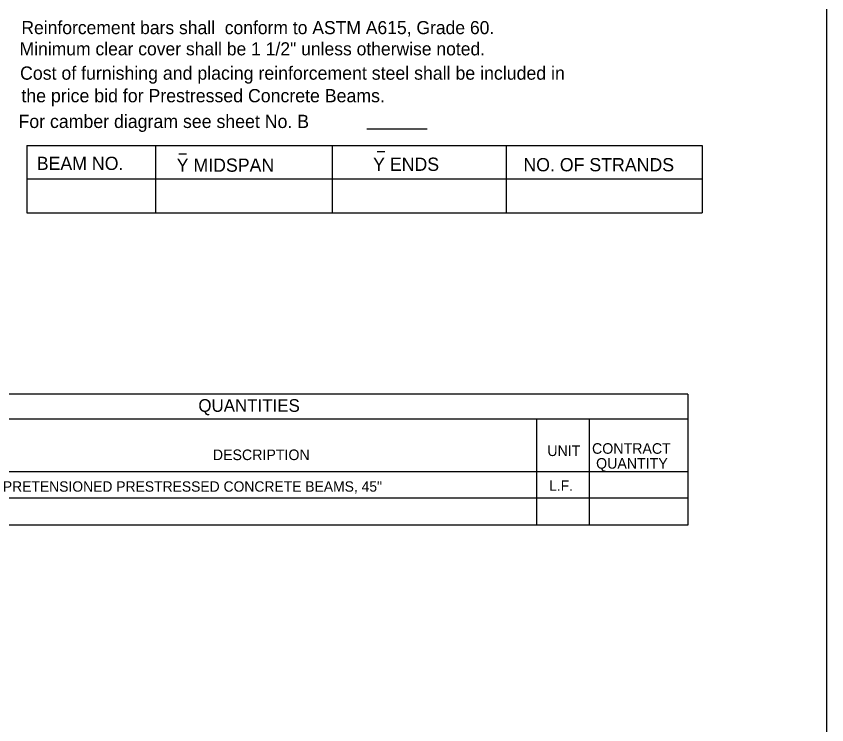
# Model space of a CAD drawing. Extents: x 499999.87 to 500002.82, y 499999.96 to 500001.79.
# Drawn here: x 500002.194 to 500002.783, y 500000.474 to 500000.989 of the extents above; entities that cross this region are included whole.
import ezdxf

# ---------------------------------------------------------------- set-up
doc = ezdxf.new("R2010")
doc.units = 0
doc.layers.add('1', color=7, linetype='Continuous')
doc.layers.add('2', color=7, linetype='Continuous')

msp = doc.modelspace()

# ---------------------------------------------------------------- linework, layer by layer
at = {"layer": '1'}
for p, q in [((500002.78314, 500000), (500002.78314, 500001.75)), ((500002.78314, 500000), (500002.78314, 500001.75)), ((500002.44882, 500000.90682), (500002.49278, 500000.90682)), ((500002.20177, 500000.89469), (500002.69259, 500000.89469)), ((500002.20177, 500000.89469), (500002.20177, 500000.8458)), ((500002.29528, 500000.89469), (500002.29528, 500000.8458)), ((500002.42356, 500000.89469), (500002.42356, 500000.8458)), ((500002.5502, 500000.89469), (500002.5502, 500000.8458)), ((500002.69259, 500000.89469), (500002.69259, 500000.8458)), ((500002.20177, 500000.87041), (500002.69259, 500000.87041)), ((500002.20177, 500000.8458), (500002.69259, 500000.8458)), ((500002.68209, 500000.71391), (500002.08596, 500000.71391)), ((500002.68209, 500000.71391), (500002.68209, 500000.61877)), ((500002.68209, 500000.69587), (500002.08596, 500000.69587)), ((500002.57218, 500000.69587), (500002.57218, 500000.61877)), ((500002.61056, 500000.69587), (500002.61056, 500000.61877)), ((500002.68209, 500000.65748), (500002.08596, 500000.65748)), ((500002.68209, 500000.63845), (500002.08596, 500000.63845)), ((500002.68209, 500000.61877), (500002.08596, 500000.61877))]:
    msp.add_line(p, q, dxfattribs=at)
at = {"layer": '2'}
for p, q in [((500002.31234, 500000.88878), (500002.31791, 500000.88878)), ((500002.45636, 500000.89042), (500002.46194, 500000.89042))]:
    msp.add_line(p, q, dxfattribs=at)

# ---------------------------------------------------------------- texts
at = {"layer": '1'}
for s, height, p in [('Reinforcement bars shall  conform to ASTM A615, Grade 60.', 0.0095138, (500002.19783, 500000.97572)), ('Minimum clear cover shall be 1 1/2" unless otherwise noted. ', 0.0095138, (500002.19652, 500000.9603)), ('Cost of furnishing and placing reinforcement steel shall be included in', 0.0096319, (500002.19685, 500000.94259)), ('the price bid for Prestressed Concrete Beams.', 0.0096319, (500002.19783, 500000.92618)), ('9.  For camber diagram see sheet No. B', 0.0096319, (500002.17782, 500000.90748)), ('BEAM NO.', 0.009632, (500002.20899, 500000.87697)), ('Y MIDSPAN', 0.009632, (500002.3107, 500000.87566)), ('Y ENDS', 0.009632, (500002.45341, 500000.87631)), ('NO. OF STRANDS', 0.0096319, (500002.56266, 500000.87598)), ('QUANTITIES', 0.009187, (500002.32644, 500000.70112)), ('UNIT', 0.007705, (500002.58005, 500000.66896)), ('CONTRACT', 0.007705, (500002.61253, 500000.6706)), ('DESCRIPTION', 0.0077047, (500002.33694, 500000.66601)), ('QUANTITY', 0.007705, (500002.61549, 500000.65978)), ('PRETENSIONED PRESTRESSED CONCRETE BEAMS, 45"', 0.0075453, (500002.18438, 500000.64304)), ('L.F.', 0.007545, (500002.58136, 500000.6437))]:
    msp.add_text(s, height=height, dxfattribs=at).set_placement(p)

doc.saveas('drawing.dxf')
